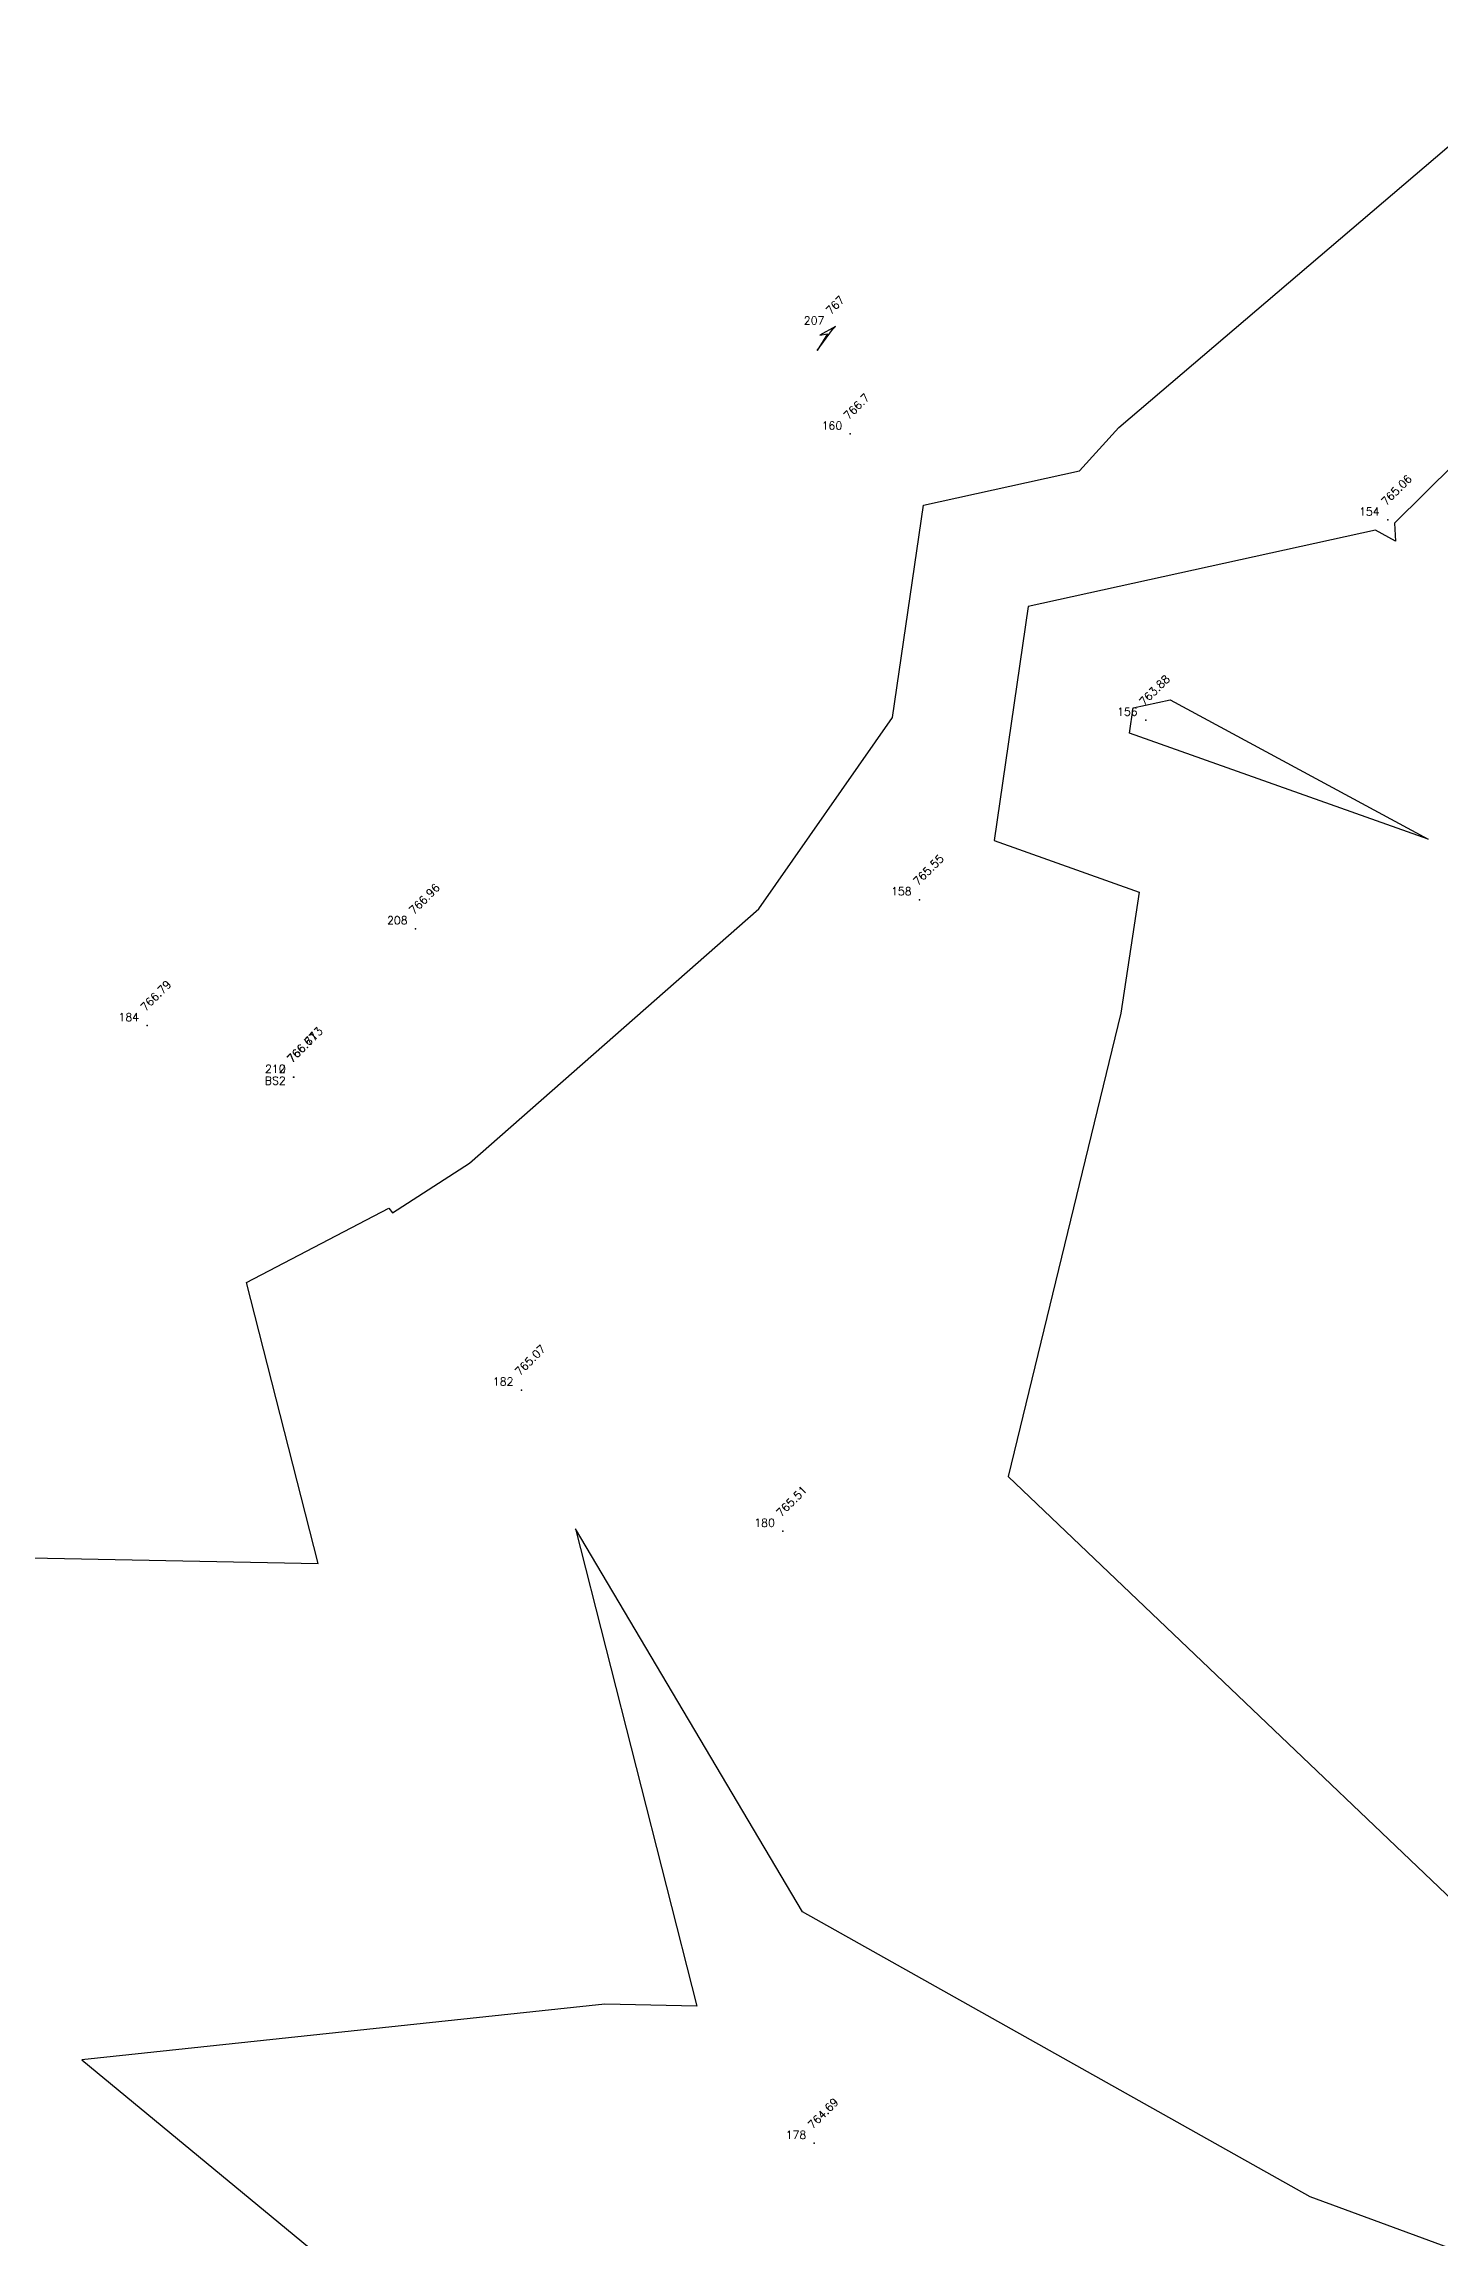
# Model space of a CAD drawing. Header units: millimetres. Extents: x 1625 to 2117, y 999 to 1266.
# Drawn here: x 1769 to 1812.6, y 1119.9 to 1188.4 of the extents above; entities that cross this region are included whole.
import ezdxf
from ezdxf.enums import TextEntityAlignment as Align

# ---------------------------------------------------------------- set-up
doc = ezdxf.new("R2010")
doc.units = ezdxf.units.MM
for name, color, linetype in [('CONTOUR', 4, 'Continuous'), ('INDEX_CONTOUR', 8, 'Continuous'), ('Points', 7, 'Continuous'), ('Points-ELV', 6, 'Continuous'), ('Points-NUM', 4, 'Continuous'), ('Points-TXT', 3, 'Continuous')]:
    doc.layers.add(name, color=color, linetype=linetype)
doc.styles.add('ROMANS', font='romans.shx')

# ---------------------------------------------------------------- blocks, each defined once
blk = doc.blocks.new('POINTS')
at = {"layer": 'Points'}
blk.add_line((0, 0), (0, 0), dxfattribs=at)
blk.add_point((0, 0), dxfattribs=at)
at = {"layer": 'Points-ELV', "style": 'ROMANS'}
blk.add_attdef('ELEV', text='', height=1, rotation=45, dxfattribs=at).set_placement((0, 0), align=Align.BOTTOM_LEFT)
at = {"layer": 'Points-NUM', "style": 'ROMANS'}
blk.add_attdef('PTNUM', text='', height=1, dxfattribs=at).set_placement((0, 0), align=Align.BOTTOM_RIGHT)
at = {"layer": 'Points-TXT', "style": 'ROMANS'}
blk.add_attdef('DESC', text='', height=1, dxfattribs=at).set_placement((0, 0), align=Align.BOTTOM_RIGHT)

msp = doc.modelspace()

# ---------------------------------------------------------------- linework, layer by layer
at = {"layer": 'CONTOUR'}
for points, elevation in [([(1715.998, 1155.776), (1667.061, 1128.744), (1689.542, 1134.222), (1722.248, 1141.236), (1724.677, 1142.023), (1726.682, 1141.998), (1727.504, 1136.325), (1733.679, 1137.81), (1765.383, 1141.187), (1777.542, 1140.947), (1775.307, 1149.731), (1779.759, 1152.053), (1779.871, 1151.907), (1782.27, 1153.465), (1791.311, 1161.403), (1795.487, 1167.387), (1796.457, 1174.027), (1801.332, 1175.1), (1802.557, 1176.45), (1815.414, 1187.416)], 766), ([(1793.139, 1178.853), (1793.613, 1179.514), (1793.704, 1179.606), (1793.219, 1179.331), (1793.458, 1179.376), (1793.139, 1178.853)], 767), ([(1803.003, 1167.685), (1804.165, 1167.941), (1812.217, 1163.586), (1802.889, 1166.902), (1803.003, 1167.685)], 764)]:
    msp.add_lwpolyline(points, dxfattribs=dict(at, elevation=elevation))
at = {"layer": 'INDEX_CONTOUR', "elevation": 765}
for points in [[(1826.313, 1188.437), (1811.166, 1173.458), (1811.202, 1172.9), (1810.571, 1173.242), (1799.73, 1170.856), (1798.661, 1163.541), (1803.191, 1161.93), (1802.621, 1158.148), (1799.103, 1143.666), (1819.959, 1123.778)], [(1817.444, 1117.877), (1808.534, 1121.161), (1792.673, 1130.066), (1785.582, 1142.036), (1789.376, 1127.121), (1786.499, 1127.178), (1770.16, 1125.437), (1788.213, 1110.533), (1792.605, 1108.723), (1828.399, 1077.7)]]:
    msp.add_lwpolyline(points, dxfattribs=at)

# ---------------------------------------------------------------- block references
at = {"layer": 'Points', "linetype": 'Continuous'}
ref = msp.add_blockref('POINTS', (1793.61, 1179.53, 767), dxfattribs=at)
ref.add_attrib('PTNUM', '207', dxfattribs={"layer": 'Points-NUM', "height": 0.25, "style": 'ROMANS'}).set_placement((1793.36, 1179.592, 767), align=Align.BOTTOM_RIGHT)
ref.add_attrib('ELEV', '767', dxfattribs={"layer": 'Points-ELV', "height": 0.25, "rotation": 45, "style": 'ROMANS'}).set_placement((1793.61, 1179.905, 767), align=Align.BOTTOM_LEFT)
ref = msp.add_blockref('POINTS', (1794.166, 1176.246, 766.7), dxfattribs=at)
ref.add_attrib('PTNUM', '160', dxfattribs={"layer": 'Points-NUM', "height": 0.25, "style": 'ROMANS'}).set_placement((1793.916, 1176.309, 766.7), align=Align.BOTTOM_RIGHT)
ref.add_attrib('ELEV', '766.7', dxfattribs={"layer": 'Points-ELV', "height": 0.25, "rotation": 45, "style": 'ROMANS'}).set_placement((1794.166, 1176.621, 766.7), align=Align.BOTTOM_LEFT)
ref = msp.add_blockref('POINTS', (1810.955, 1173.56, 765.06), dxfattribs=at)
ref.add_attrib('PTNUM', '154', dxfattribs={"layer": 'Points-NUM', "height": 0.25, "style": 'ROMANS'}).set_placement((1810.705, 1173.622, 765.06), align=Align.BOTTOM_RIGHT)
ref.add_attrib('ELEV', '765.06', dxfattribs={"layer": 'Points-ELV', "height": 0.25, "rotation": 45, "style": 'ROMANS'}).set_placement((1810.955, 1173.935, 765.06), align=Align.BOTTOM_LEFT)
ref = msp.add_blockref('POINTS', (1803.396, 1167.305, 763.88), dxfattribs=at)
ref.add_attrib('PTNUM', '156', dxfattribs={"layer": 'Points-NUM', "height": 0.25, "style": 'ROMANS'}).set_placement((1803.146, 1167.368, 763.88), align=Align.BOTTOM_RIGHT)
ref.add_attrib('ELEV', '763.88', dxfattribs={"layer": 'Points-ELV', "height": 0.25, "rotation": 45, "style": 'ROMANS'}).set_placement((1803.396, 1167.68, 763.88), align=Align.BOTTOM_LEFT)
ref = msp.add_blockref('POINTS', (1796.336, 1161.692, 765.55), dxfattribs=at)
ref.add_attrib('PTNUM', '158', dxfattribs={"layer": 'Points-NUM', "height": 0.25, "style": 'ROMANS'}).set_placement((1796.086, 1161.755, 765.55), align=Align.BOTTOM_RIGHT)
ref.add_attrib('ELEV', '765.55', dxfattribs={"layer": 'Points-ELV', "height": 0.25, "rotation": 45, "style": 'ROMANS'}).set_placement((1796.336, 1162.067, 765.55), align=Align.BOTTOM_LEFT)
ref = msp.add_blockref('POINTS', (1780.59, 1160.786, 766.96), dxfattribs=at)
ref.add_attrib('PTNUM', '208', dxfattribs={"layer": 'Points-NUM', "height": 0.25, "style": 'ROMANS'}).set_placement((1780.34, 1160.849, 766.96), align=Align.BOTTOM_RIGHT)
ref.add_attrib('ELEV', '766.96', dxfattribs={"layer": 'Points-ELV', "height": 0.25, "rotation": 45, "style": 'ROMANS'}).set_placement((1780.59, 1161.161, 766.96), align=Align.BOTTOM_LEFT)
ref = msp.add_blockref('POINTS', (1772.202, 1157.762, 766.79), dxfattribs=at)
ref.add_attrib('PTNUM', '184', dxfattribs={"layer": 'Points-NUM', "height": 0.25, "style": 'ROMANS'}).set_placement((1771.952, 1157.824, 766.79), align=Align.BOTTOM_RIGHT)
ref.add_attrib('ELEV', '766.79', dxfattribs={"layer": 'Points-ELV', "height": 0.25, "rotation": 45, "style": 'ROMANS'}).set_placement((1772.202, 1158.137, 766.79), align=Align.BOTTOM_LEFT)
ref = msp.add_blockref('POINTS', (1776.784, 1156.15, 766.713), dxfattribs=at)
ref.add_attrib('PTNUM', '0', dxfattribs={"layer": 'Points-NUM', "height": 0.25, "style": 'ROMANS'}).set_placement((1776.534, 1156.213, 766.713), align=Align.BOTTOM_RIGHT)
ref.add_attrib('DESC', 'BS2', dxfattribs={"layer": 'Points-TXT', "height": 0.25, "style": 'ROMANS'}).set_placement((1776.534, 1155.838, 766.713), align=Align.BOTTOM_RIGHT)
ref.add_attrib('ELEV', '766.713', dxfattribs={"layer": 'Points-ELV', "height": 0.25, "rotation": 45, "style": 'ROMANS'}).set_placement((1776.784, 1156.525, 766.713), align=Align.BOTTOM_LEFT)
ref = msp.add_blockref('POINTS', (1776.778, 1156.145, 766.67), dxfattribs=at)
ref.add_attrib('PTNUM', '212', dxfattribs={"layer": 'Points-NUM', "height": 0.25, "style": 'ROMANS'}).set_placement((1776.528, 1156.207, 766.67), align=Align.BOTTOM_RIGHT)
ref.add_attrib('ELEV', '766.67', dxfattribs={"layer": 'Points-ELV', "height": 0.25, "rotation": 45, "style": 'ROMANS'}).set_placement((1776.778, 1156.52, 766.67), align=Align.BOTTOM_LEFT)
ref = msp.add_blockref('POINTS', (1783.897, 1146.372, 765.07), dxfattribs=at)
ref.add_attrib('PTNUM', '182', dxfattribs={"layer": 'Points-NUM', "height": 0.25, "style": 'ROMANS'}).set_placement((1783.647, 1146.435, 765.07), align=Align.BOTTOM_RIGHT)
ref.add_attrib('ELEV', '765.07', dxfattribs={"layer": 'Points-ELV', "height": 0.25, "rotation": 45, "style": 'ROMANS'}).set_placement((1783.897, 1146.747, 765.07), align=Align.BOTTOM_LEFT)
ref = msp.add_blockref('POINTS', (1792.062, 1141.961, 765.51), dxfattribs=at)
ref.add_attrib('PTNUM', '180', dxfattribs={"layer": 'Points-NUM', "height": 0.25, "style": 'ROMANS'}).set_placement((1791.812, 1142.023, 765.51), align=Align.BOTTOM_RIGHT)
ref.add_attrib('ELEV', '765.51', dxfattribs={"layer": 'Points-ELV', "height": 0.25, "rotation": 45, "style": 'ROMANS'}).set_placement((1792.062, 1142.336, 765.51), align=Align.BOTTOM_LEFT)
ref = msp.add_blockref('POINTS', (1793.045, 1122.835, 764.69), dxfattribs=at)
ref.add_attrib('PTNUM', '178', dxfattribs={"layer": 'Points-NUM', "height": 0.25, "style": 'ROMANS'}).set_placement((1792.795, 1122.898, 764.69), align=Align.BOTTOM_RIGHT)
ref.add_attrib('ELEV', '764.69', dxfattribs={"layer": 'Points-ELV', "height": 0.25, "rotation": 45, "style": 'ROMANS'}).set_placement((1793.045, 1123.21, 764.69), align=Align.BOTTOM_LEFT)

doc.saveas('drawing.dxf')
